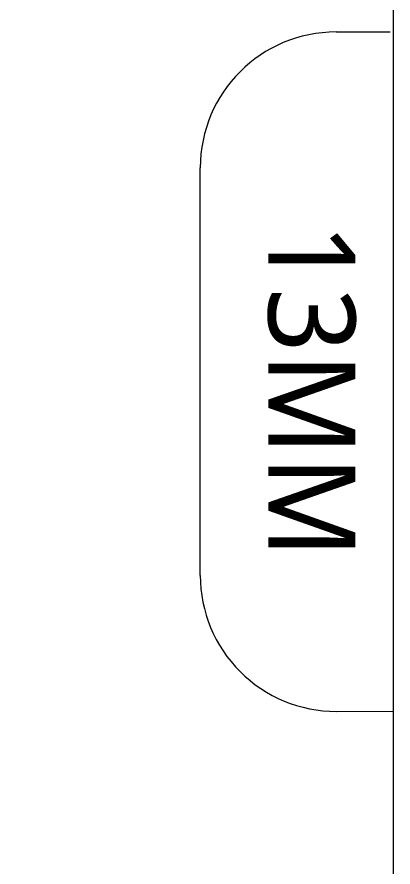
# Model space of a CAD drawing. Header units: millimetres. Extents: x 1863 to 2194, y 977 to 1295.
# Drawn here: x 2180.12 to 2193.97, y 1045.48 to 1076.76 of the extents above; entities that cross this region are included whole.
import ezdxf

# ---------------------------------------------------------------- set-up
doc = ezdxf.new("R2010")
doc.units = ezdxf.units.MM
doc.layers.add('05 Tray 實際版框', color=220, linetype='Continuous', lineweight=25)
doc.styles.add('CHINE', font='')
doc.styles.get('CHINE').set_extended_font_data('微軟正黑體')

msp = doc.modelspace()

# ---------------------------------------------------------------- linework, layer by layer
at = {"layer": '05 Tray 實際版框', "lineweight": 0, "ltscale": 0.2}
for p, q in [((2191.867, 1076.21), (2193.863, 1076.21)), ((2186.867, 1056.207), (2186.867, 1071.21)), ((2191.87, 1051.207), (2193.966, 1051.211))]:
    msp.add_line(p, q, dxfattribs=at)
msp.add_lwpolyline([(2193.966, 1087.203), (2193.966, 998.274, -0.198912), (2192.502, 994.739), (2181.43, 983.668, -0.198912), (2177.895, 982.203), (2133.719, 982.203)], format="xyb", dxfattribs=at)
for centre, start, end in [((2191.867, 1071.21), 90, 180), ((2191.867, 1056.207), 180, 270.04)]:
    msp.add_arc(centre, 5, start, end, dxfattribs=at)

# ---------------------------------------------------------------- texts
at = {"layer": '05 Tray 實際版框', "lineweight": 0, "ltscale": 0.2, "insert": (2192.58, 1069.177), "char_height": 3.2038, "width": 13.38695, "attachment_point": 1, "rotation": 270, "style": 'CHINE'}
msp.add_mtext('13MM', dxfattribs=at)

doc.saveas('drawing.dxf')
